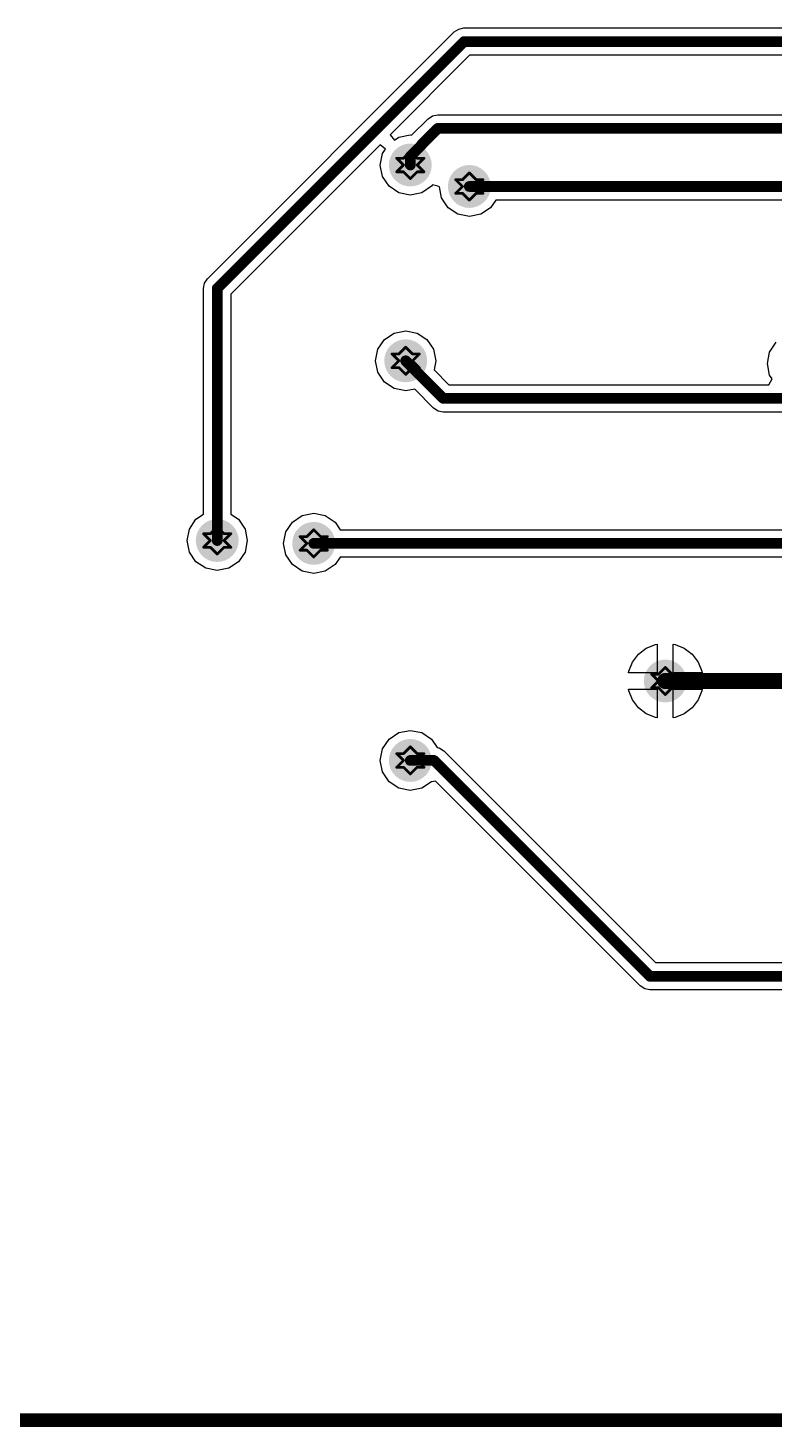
# Model space of a CAD drawing. Header units: millimetres. Extents: x 13 to 607, y 0 to 420.
# Drawn here: x 378.1 to 405.9, y 225.3 to 277.4 of the extents above; entities that cross this region are included whole.
import ezdxf

# ---------------------------------------------------------------- set-up
doc = ezdxf.new("R2010")
doc.units = ezdxf.units.MM
for name, color, linetype in [('BottomLayer', 5, 'Continuous'), ('DrillDrawing', 1, 'Continuous'), ('Mechanical1', 6, 'Continuous')]:
    doc.layers.add(name, color=color, linetype=linetype)

msp = doc.modelspace()

# ---------------------------------------------------------------- hatches: boundary and pattern name
at = {"layer": 'BottomLayer'}
h = msp.add_hatch(color=5, dxfattribs=at)
edge = h.paths.add_edge_path()
edge.add_arc((392.324, 272.299), 0.799, 0, 360, ccw=False)
h = msp.add_hatch(color=5, dxfattribs=at)
edge = h.paths.add_edge_path()
edge.add_arc((394.522, 271.5), 0.799, 0, 360, ccw=False)
h = msp.add_hatch(color=5, dxfattribs=at)
edge = h.paths.add_edge_path()
edge.add_arc((392.152, 265.007), 0.799, 0, 360, ccw=False)
h = msp.add_hatch(color=5, dxfattribs=at)
edge = h.paths.add_edge_path()
edge.add_arc((385.132, 258.313), 0.799, 0, 360, ccw=False)
h = msp.add_hatch(color=5, dxfattribs=at)
edge = h.paths.add_edge_path()
edge.add_arc((388.726, 258.207), 0.799, 0, 360, ccw=False)
h = msp.add_hatch(color=5, dxfattribs=at)
edge = h.paths.add_edge_path()
edge.add_arc((401.819, 253.081), 0.799, 0, 360, ccw=False)
h = msp.add_hatch(color=5, dxfattribs=at)
edge = h.paths.add_edge_path()
edge.add_arc((392.324, 250.122), 0.799, 0, 360, ccw=False)

# ---------------------------------------------------------------- linework, layer by layer
for p, q in [((384.772, 268.064), (393.962, 277.254)), ((393.962, 277.254), (394.127, 277.364)), ((394.127, 277.364), (394.322, 277.403)), ((394.322, 277.403), (491.906, 277.403)), ((394.533, 276.385), (391.57, 273.421)), ((491.695, 276.385), (394.533, 276.385)), ((392.985, 274.021), (393.15, 274.131)), ((393.15, 274.131), (393.345, 274.17)), ((393.345, 274.17), (422.404, 274.17)), ((392.383, 273.419), (392.985, 274.021)), ((391.202, 273.053), (385.641, 267.493)), ((391.399, 272.891), (391.202, 273.053)), ((391.57, 273.421), (391.732, 273.224)), ((391.732, 273.224), (391.896, 273.334)), ((391.896, 273.334), (392.324, 273.419)), ((392.324, 273.419), (392.376, 273.409)), ((392.376, 273.409), (392.383, 273.419)), ((391.204, 272.299), (391.289, 272.727)), ((391.289, 272.727), (391.399, 272.891)), ((391.289, 271.87), (391.204, 272.299)), ((391.532, 271.506), (391.289, 271.87)), ((391.896, 271.264), (391.532, 271.506)), ((393.116, 271.506), (392.753, 271.264)), ((393.156, 271.566), (393.116, 271.506)), ((393.349, 271.514), (393.156, 271.566)), ((393.405, 271.482), (393.349, 271.514)), ((392.324, 271.178), (391.896, 271.264)), ((392.753, 271.264), (392.324, 271.178)), ((393.487, 271.071), (393.405, 271.482)), ((393.73, 270.707), (393.487, 271.071)), ((395.503, 270.99), (395.314, 270.707)), ((413.473, 270.99), (395.503, 270.99)), ((394.093, 270.464), (393.73, 270.707)), ((394.522, 270.379), (394.093, 270.464)), ((394.951, 270.464), (394.522, 270.379)), ((395.314, 270.707), (394.951, 270.464)), ((384.623, 267.704), (384.661, 267.898)), ((384.661, 267.898), (384.772, 268.064)), ((384.623, 259.295), (384.623, 267.704)), ((385.641, 267.493), (385.641, 259.295)), ((391.117, 265.436), (391.36, 265.799)), ((391.36, 265.799), (391.723, 266.042)), ((391.723, 266.042), (392.152, 266.127)), ((392.152, 266.127), (392.581, 266.042)), ((392.581, 266.042), (392.944, 265.799)), ((392.944, 265.799), (393.187, 265.436)), ((391.031, 265.007), (391.117, 265.436)), ((393.187, 265.436), (393.272, 265.007)), ((405.621, 264.905), (405.706, 265.334)), ((405.706, 265.334), (405.949, 265.698)), ((391.117, 264.578), (391.031, 265.007)), ((393.272, 265.007), (393.206, 264.673)), ((405.706, 264.477), (405.621, 264.905)), ((391.36, 264.215), (391.117, 264.578)), ((391.723, 263.972), (391.36, 264.215)), ((393.206, 264.673), (393.763, 264.116)), ((405.678, 264.116), (405.798, 264.34)), ((405.798, 264.34), (405.706, 264.477)), ((392.152, 263.886), (391.723, 263.972)), ((392.486, 263.953), (392.152, 263.886)), ((393.192, 263.247), (392.486, 263.953)), ((393.763, 264.116), (405.678, 264.116)), ((393.357, 263.136), (393.192, 263.247)), ((393.552, 263.097), (393.357, 263.136)), ((412.921, 263.097), (393.552, 263.097)), ((384.097, 258.742), (384.34, 259.106)), ((384.34, 259.106), (384.623, 259.295)), ((385.641, 259.295), (385.924, 259.106)), ((385.924, 259.106), (386.167, 258.742)), ((387.691, 258.636), (387.934, 258.999)), ((387.934, 258.999), (388.298, 259.242)), ((388.298, 259.242), (388.726, 259.327)), ((388.726, 259.327), (389.155, 259.242)), ((389.155, 259.242), (389.519, 258.999)), ((389.519, 258.999), (389.708, 258.716)), ((384.012, 258.313), (384.097, 258.742)), ((386.167, 258.742), (386.252, 258.313)), ((387.606, 258.207), (387.691, 258.636)), ((389.708, 258.716), (412.983, 258.716)), ((384.097, 257.885), (384.012, 258.313)), ((386.252, 258.313), (386.167, 257.885)), ((387.691, 257.778), (387.606, 258.207)), ((384.34, 257.521), (384.097, 257.885)), ((384.703, 257.278), (384.34, 257.521)), ((385.924, 257.521), (385.561, 257.278)), ((386.167, 257.885), (385.924, 257.521)), ((387.934, 257.415), (387.691, 257.778)), ((389.708, 257.698), (389.519, 257.415)), ((412.772, 257.698), (389.708, 257.698)), ((385.132, 257.193), (384.703, 257.278)), ((385.561, 257.278), (385.132, 257.193)), ((388.298, 257.172), (387.934, 257.415)), ((388.726, 257.086), (388.298, 257.172)), ((389.155, 257.172), (388.726, 257.086)), ((389.519, 257.415), (389.155, 257.172)), ((400.822, 254.079), (401.114, 254.303)), ((401.114, 254.303), (401.454, 254.444)), ((401.454, 254.444), (401.519, 254.453)), ((401.519, 254.453), (401.519, 253.381)), ((402.119, 253.381), (402.119, 254.453)), ((402.119, 254.453), (402.184, 254.444)), ((402.184, 254.444), (402.524, 254.303)), ((402.524, 254.303), (402.816, 254.079)), ((400.457, 253.447), (400.597, 253.787)), ((400.597, 253.787), (400.822, 254.079)), ((402.816, 254.079), (403.041, 253.787)), ((403.041, 253.787), (403.182, 253.447)), ((400.448, 253.381), (400.457, 253.447)), ((401.519, 253.381), (400.448, 253.381)), ((403.19, 253.381), (402.119, 253.381)), ((403.182, 253.447), (403.19, 253.381)), ((400.457, 252.716), (400.448, 252.782)), ((400.448, 252.782), (401.519, 252.782)), ((401.519, 252.782), (401.519, 251.71)), ((402.119, 251.71), (402.119, 252.782)), ((402.119, 252.782), (403.19, 252.782)), ((403.19, 252.782), (403.182, 252.716)), ((400.597, 252.376), (400.457, 252.716)), ((400.822, 252.084), (400.597, 252.376)), ((403.041, 252.376), (402.816, 252.084)), ((403.182, 252.716), (403.041, 252.376)), ((401.114, 251.86), (400.822, 252.084)), ((401.454, 251.719), (401.114, 251.86)), ((401.519, 251.71), (401.454, 251.719)), ((402.184, 251.719), (402.119, 251.71)), ((402.524, 251.86), (402.184, 251.719)), ((402.816, 252.084), (402.524, 251.86)), ((391.896, 251.157), (392.324, 251.243)), ((392.324, 251.243), (392.753, 251.157)), ((391.289, 250.551), (391.532, 250.914)), ((391.532, 250.914), (391.896, 251.157)), ((392.753, 251.157), (393.116, 250.914)), ((393.116, 250.914), (393.32, 250.609)), ((391.204, 250.122), (391.289, 250.551)), ((391.289, 249.693), (391.204, 250.122)), ((393.32, 250.609), (393.403, 250.593)), ((393.403, 250.593), (393.568, 250.482)), ((393.568, 250.482), (401.46, 242.591)), ((391.532, 249.33), (391.289, 249.693)), ((391.896, 249.087), (391.532, 249.33)), ((392.324, 249.002), (391.896, 249.087)), ((392.753, 249.087), (392.324, 249.002)), ((393.116, 249.33), (392.753, 249.087)), ((393.265, 249.345), (393.116, 249.33)), ((400.889, 241.721), (393.265, 249.345)), ((401.46, 242.591), (427.548, 242.591)), ((401.054, 241.611), (400.889, 241.721)), ((401.249, 241.572), (401.054, 241.611)), ((412.007, 241.572), (401.249, 241.572)), ((364.753, 225.548), (534.574, 225.548))]:
    msp.add_line(p, q, dxfattribs=at)
for points, const_width in [([(394.322, 276.894), (385.132, 267.704)], 0.4), ([(491.906, 276.894), (394.322, 276.894)], 0.4), ([(393.345, 273.661), (392.743, 273.059)], 0.4), ([(422.404, 273.661), (393.345, 273.661)], 0.4), ([(392.743, 273.042), (392.324, 272.623)], 0.4), ([(392.743, 273.042), (392.743, 273.059)], 0.4), ([(392.324, 272.299), (392.324, 272.623)], 0.4), ([(413.473, 271.5), (394.522, 271.5)], 0.4), ([(385.132, 258.313), (385.132, 267.704)], 0.4), ([(393.552, 263.607), (392.152, 265.007)], 0.4), ([(412.921, 263.607), (393.552, 263.607)], 0.4), ([(412.983, 258.207), (388.726, 258.207)], 0.4), ([(415.876, 253.081), (401.819, 253.081)], 0.599), ([(393.208, 250.122), (392.324, 250.122)], 0.4), ([(401.249, 242.081), (393.208, 250.122)], 0.4), ([(427.992, 242.081), (401.249, 242.081)], 0.4)]:
    msp.add_lwpolyline(points, dxfattribs=dict(at, const_width=const_width))
for points, const_width in [([(394.422, 276.894, -1), (394.222, 276.894, -1)], 0.2), ([(394.422, 276.894, -1), (394.222, 276.894, -1)], 0.2), ([(393.445, 273.661, -1), (393.245, 273.661, -1)], 0.2), ([(393.445, 273.661, -1), (393.245, 273.661, -1)], 0.2), ([(392.843, 273.059, -1), (392.643, 273.059, -1)], 0.2), ([(392.843, 273.059, -1), (392.643, 273.059, -1)], 0.2), ([(392.843, 273.042, -1), (392.643, 273.042, -1)], 0.2), ([(392.843, 273.042, -1), (392.643, 273.042, -1)], 0.2), ([(392.424, 272.623, -1), (392.224, 272.623, -1)], 0.2), ([(392.424, 272.623, -1), (392.224, 272.623, -1)], 0.2), ([(392.424, 272.299, -1), (392.224, 272.299, -1)], 0.2), ([(394.622, 271.5, -1), (394.422, 271.5, -1)], 0.2), ([(385.232, 267.704, -1), (385.032, 267.704, -1)], 0.2), ([(385.232, 267.704, -1), (385.032, 267.704, -1)], 0.2), ([(392.252, 265.007, -1), (392.052, 265.007, -1)], 0.2), ([(393.652, 263.607, -1), (393.452, 263.607, -1)], 0.2), ([(393.652, 263.607, -1), (393.452, 263.607, -1)], 0.2), ([(385.232, 258.313, -1), (385.032, 258.313, -1)], 0.2), ([(388.826, 258.207, -1), (388.627, 258.207, -1)], 0.2), ([(401.969, 253.081, -1), (401.669, 253.081, -1)], 0.3), ([(392.424, 250.122, -1), (392.224, 250.122, -1)], 0.2), ([(393.308, 250.122, -1), (393.108, 250.122, -1)], 0.2), ([(393.308, 250.122, -1), (393.108, 250.122, -1)], 0.2), ([(401.349, 242.081, -1), (401.149, 242.081, -1)], 0.2), ([(401.349, 242.081, -1), (401.149, 242.081, -1)], 0.2)]:
    msp.add_lwpolyline(points, format="xyb", close=True, dxfattribs=dict(at, const_width=const_width))
at = {"layer": 'DrillDrawing', "const_width": 0.101}
for points in [[(392.071, 272.552), (391.817, 272.552)], [(392.071, 272.299), (391.817, 272.552)], [(392.324, 272.806), (392.071, 272.552)], [(392.578, 272.552), (392.324, 272.806)], [(392.832, 272.552), (392.578, 272.299)], [(392.832, 272.552), (392.578, 272.552)], [(392.071, 272.299), (391.817, 272.045)], [(392.071, 272.045), (391.817, 272.045)], [(392.324, 271.791), (392.071, 272.045)], [(392.578, 272.045), (392.324, 271.791)], [(392.832, 272.045), (392.578, 272.299)], [(392.832, 272.045), (392.578, 272.045)], [(394.522, 272.007), (394.268, 271.753)], [(394.776, 271.753), (394.522, 272.007)], [(394.268, 271.753), (394.014, 271.753)], [(394.268, 271.5), (394.014, 271.753)], [(394.268, 271.5), (394.014, 271.246)], [(395.029, 271.753), (394.776, 271.5)], [(395.029, 271.753), (394.776, 271.753)], [(395.029, 271.246), (394.776, 271.5)], [(394.268, 271.246), (394.014, 271.246)], [(394.522, 270.992), (394.268, 271.246)], [(394.776, 271.246), (394.522, 270.992)], [(395.029, 271.246), (394.776, 271.246)], [(391.898, 265.261), (391.644, 265.261)], [(391.898, 265.007), (391.644, 265.261)], [(392.152, 265.514), (391.898, 265.261)], [(392.406, 265.261), (392.152, 265.514)], [(392.659, 265.261), (392.406, 265.007)], [(392.659, 265.261), (392.406, 265.261)], [(391.898, 265.007), (391.644, 264.753)], [(391.898, 264.753), (391.644, 264.753)], [(392.152, 264.499), (391.898, 264.753)], [(392.406, 264.753), (392.152, 264.499)], [(392.659, 264.753), (392.406, 265.007)], [(392.659, 264.753), (392.406, 264.753)], [(384.878, 258.567), (384.624, 258.567)], [(384.878, 258.313), (384.624, 258.567)], [(385.132, 258.821), (384.878, 258.567)], [(385.386, 258.567), (385.132, 258.821)], [(385.639, 258.567), (385.386, 258.313)], [(385.639, 258.567), (385.386, 258.567)], [(388.473, 258.461), (388.219, 258.461)], [(388.473, 258.207), (388.219, 258.461)], [(388.726, 258.714), (388.473, 258.461)], [(388.98, 258.461), (388.726, 258.714)], [(389.234, 258.461), (388.98, 258.207)], [(389.234, 258.461), (388.98, 258.461)], [(384.878, 258.313), (384.624, 258.06)], [(384.878, 258.06), (384.624, 258.06)], [(385.132, 257.806), (384.878, 258.06)], [(385.386, 258.06), (385.132, 257.806)], [(385.639, 258.06), (385.386, 258.313)], [(385.639, 258.06), (385.386, 258.06)], [(388.473, 258.207), (388.219, 257.953)], [(388.473, 257.953), (388.219, 257.953)], [(388.726, 257.699), (388.473, 257.953)], [(388.98, 257.953), (388.726, 257.699)], [(389.234, 257.953), (388.98, 258.207)], [(389.234, 257.953), (388.98, 257.953)], [(401.565, 253.335), (401.312, 253.335)], [(401.565, 253.081), (401.312, 253.335)], [(401.819, 253.589), (401.565, 253.335)], [(402.073, 253.335), (401.819, 253.589)], [(402.326, 253.335), (402.073, 253.081)], [(402.326, 253.335), (402.073, 253.335)], [(401.565, 253.081), (401.312, 252.828)], [(401.565, 252.828), (401.312, 252.828)], [(401.819, 252.574), (401.565, 252.828)], [(402.073, 252.828), (401.819, 252.574)], [(402.326, 252.828), (402.073, 253.081)], [(402.326, 252.828), (402.073, 252.828)], [(392.324, 250.63), (392.071, 250.376)], [(392.578, 250.376), (392.324, 250.63)], [(392.071, 250.376), (391.817, 250.376)], [(392.071, 250.122), (391.817, 250.376)], [(392.071, 250.122), (391.817, 249.868)], [(392.832, 250.376), (392.578, 250.122)], [(392.832, 250.376), (392.578, 250.376)], [(392.832, 249.868), (392.578, 250.122)], [(392.071, 249.868), (391.817, 249.868)], [(392.324, 249.615), (392.071, 249.868)], [(392.578, 249.868), (392.324, 249.615)], [(392.832, 249.868), (392.578, 249.868)]]:
    msp.add_lwpolyline(points, dxfattribs=at)
at = {"layer": 'DrillDrawing', "const_width": 0.0507}
for points in [[(391.842, 272.552, -1), (391.791, 272.552, -1)], [(391.842, 272.552, -1), (391.791, 272.552, -1)], [(392.096, 272.552, -1), (392.045, 272.552, -1)], [(392.096, 272.552, -1), (392.045, 272.552, -1)], [(392.35, 272.806, -1), (392.299, 272.806, -1)], [(392.35, 272.806, -1), (392.299, 272.806, -1)], [(392.603, 272.552, -1), (392.553, 272.552, -1)], [(392.603, 272.552, -1), (392.553, 272.552, -1)], [(392.857, 272.552, -1), (392.806, 272.552, -1)], [(392.857, 272.552, -1), (392.806, 272.552, -1)], [(391.842, 272.045, -1), (391.791, 272.045, -1)], [(391.842, 272.045, -1), (391.791, 272.045, -1)], [(392.096, 272.299, -1), (392.045, 272.299, -1)], [(392.096, 272.299, -1), (392.045, 272.299, -1)], [(392.096, 272.045, -1), (392.045, 272.045, -1)], [(392.096, 272.045, -1), (392.045, 272.045, -1)], [(392.603, 272.299, -1), (392.553, 272.299, -1)], [(392.603, 272.299, -1), (392.553, 272.299, -1)], [(392.603, 272.045, -1), (392.553, 272.045, -1)], [(392.603, 272.045, -1), (392.553, 272.045, -1)], [(392.857, 272.045, -1), (392.806, 272.045, -1)], [(392.857, 272.045, -1), (392.806, 272.045, -1)], [(394.547, 272.007, -1), (394.497, 272.007, -1)], [(394.547, 272.007, -1), (394.497, 272.007, -1)], [(392.35, 271.791, -1), (392.299, 271.791, -1)], [(392.35, 271.791, -1), (392.299, 271.791, -1)], [(394.04, 271.753, -1), (393.989, 271.753, -1)], [(394.04, 271.753, -1), (393.989, 271.753, -1)], [(394.294, 271.753, -1), (394.243, 271.753, -1)], [(394.294, 271.753, -1), (394.243, 271.753, -1)], [(394.294, 271.5, -1), (394.243, 271.5, -1)], [(394.294, 271.5, -1), (394.243, 271.5, -1)], [(394.801, 271.753, -1), (394.75, 271.753, -1)], [(394.801, 271.753, -1), (394.75, 271.753, -1)], [(394.801, 271.5, -1), (394.75, 271.5, -1)], [(394.801, 271.5, -1), (394.75, 271.5, -1)], [(395.055, 271.753, -1), (395.004, 271.753, -1)], [(395.055, 271.753, -1), (395.004, 271.753, -1)], [(394.04, 271.246, -1), (393.989, 271.246, -1)], [(394.04, 271.246, -1), (393.989, 271.246, -1)], [(394.294, 271.246, -1), (394.243, 271.246, -1)], [(394.294, 271.246, -1), (394.243, 271.246, -1)], [(394.547, 270.992, -1), (394.497, 270.992, -1)], [(394.547, 270.992, -1), (394.497, 270.992, -1)], [(394.801, 271.246, -1), (394.75, 271.246, -1)], [(394.801, 271.246, -1), (394.75, 271.246, -1)], [(395.055, 271.246, -1), (395.004, 271.246, -1)], [(395.055, 271.246, -1), (395.004, 271.246, -1)], [(391.67, 265.261, -1), (391.619, 265.261, -1)], [(391.67, 265.261, -1), (391.619, 265.261, -1)], [(391.923, 265.261, -1), (391.873, 265.261, -1)], [(391.923, 265.261, -1), (391.873, 265.261, -1)], [(392.177, 265.514, -1), (392.126, 265.514, -1)], [(392.177, 265.514, -1), (392.126, 265.514, -1)], [(392.431, 265.261, -1), (392.38, 265.261, -1)], [(392.431, 265.261, -1), (392.38, 265.261, -1)], [(392.685, 265.261, -1), (392.634, 265.261, -1)], [(392.685, 265.261, -1), (392.634, 265.261, -1)], [(391.67, 264.753, -1), (391.619, 264.753, -1)], [(391.67, 264.753, -1), (391.619, 264.753, -1)], [(391.923, 265.007, -1), (391.873, 265.007, -1)], [(391.923, 265.007, -1), (391.873, 265.007, -1)], [(391.923, 264.753, -1), (391.873, 264.753, -1)], [(391.923, 264.753, -1), (391.873, 264.753, -1)], [(392.431, 265.007, -1), (392.38, 265.007, -1)], [(392.431, 265.007, -1), (392.38, 265.007, -1)], [(392.431, 264.753, -1), (392.38, 264.753, -1)], [(392.431, 264.753, -1), (392.38, 264.753, -1)], [(392.685, 264.753, -1), (392.634, 264.753, -1)], [(392.685, 264.753, -1), (392.634, 264.753, -1)], [(392.177, 264.499, -1), (392.126, 264.499, -1)], [(392.177, 264.499, -1), (392.126, 264.499, -1)], [(384.65, 258.567, -1), (384.599, 258.567, -1)], [(384.65, 258.567, -1), (384.599, 258.567, -1)], [(384.904, 258.567, -1), (384.853, 258.567, -1)], [(384.904, 258.567, -1), (384.853, 258.567, -1)], [(385.157, 258.821, -1), (385.107, 258.821, -1)], [(385.157, 258.821, -1), (385.107, 258.821, -1)], [(385.411, 258.567, -1), (385.36, 258.567, -1)], [(385.411, 258.567, -1), (385.36, 258.567, -1)], [(385.665, 258.567, -1), (385.614, 258.567, -1)], [(385.665, 258.567, -1), (385.614, 258.567, -1)], [(388.244, 258.461, -1), (388.194, 258.461, -1)], [(388.244, 258.461, -1), (388.194, 258.461, -1)], [(388.498, 258.461, -1), (388.447, 258.461, -1)], [(388.498, 258.461, -1), (388.447, 258.461, -1)], [(388.752, 258.714, -1), (388.701, 258.714, -1)], [(388.752, 258.714, -1), (388.701, 258.714, -1)], [(389.006, 258.461, -1), (388.955, 258.461, -1)], [(389.006, 258.461, -1), (388.955, 258.461, -1)], [(389.259, 258.461, -1), (389.209, 258.461, -1)], [(389.259, 258.461, -1), (389.209, 258.461, -1)], [(384.65, 258.06, -1), (384.599, 258.06, -1)], [(384.65, 258.06, -1), (384.599, 258.06, -1)], [(384.904, 258.313, -1), (384.853, 258.313, -1)], [(384.904, 258.313, -1), (384.853, 258.313, -1)], [(384.904, 258.06, -1), (384.853, 258.06, -1)], [(384.904, 258.06, -1), (384.853, 258.06, -1)], [(385.411, 258.313, -1), (385.36, 258.313, -1)], [(385.411, 258.313, -1), (385.36, 258.313, -1)], [(385.411, 258.06, -1), (385.36, 258.06, -1)], [(385.411, 258.06, -1), (385.36, 258.06, -1)], [(385.665, 258.06, -1), (385.614, 258.06, -1)], [(385.665, 258.06, -1), (385.614, 258.06, -1)], [(388.244, 257.953, -1), (388.194, 257.953, -1)], [(388.244, 257.953, -1), (388.194, 257.953, -1)], [(388.498, 258.207, -1), (388.447, 258.207, -1)], [(388.498, 258.207, -1), (388.447, 258.207, -1)], [(388.498, 257.953, -1), (388.447, 257.953, -1)], [(388.498, 257.953, -1), (388.447, 257.953, -1)], [(389.006, 258.207, -1), (388.955, 258.207, -1)], [(389.006, 258.207, -1), (388.955, 258.207, -1)], [(389.006, 257.953, -1), (388.955, 257.953, -1)], [(389.006, 257.953, -1), (388.955, 257.953, -1)], [(389.259, 257.953, -1), (389.209, 257.953, -1)], [(389.259, 257.953, -1), (389.209, 257.953, -1)], [(385.157, 257.806, -1), (385.107, 257.806, -1)], [(385.157, 257.806, -1), (385.107, 257.806, -1)], [(388.752, 257.699, -1), (388.701, 257.699, -1)], [(388.752, 257.699, -1), (388.701, 257.699, -1)], [(401.337, 253.335, -1), (401.286, 253.335, -1)], [(401.337, 253.335, -1), (401.286, 253.335, -1)], [(401.591, 253.335, -1), (401.54, 253.335, -1)], [(401.591, 253.335, -1), (401.54, 253.335, -1)], [(401.844, 253.589, -1), (401.794, 253.589, -1)], [(401.844, 253.589, -1), (401.794, 253.589, -1)], [(402.098, 253.335, -1), (402.047, 253.335, -1)], [(402.098, 253.335, -1), (402.047, 253.335, -1)], [(402.352, 253.335, -1), (402.301, 253.335, -1)], [(402.352, 253.335, -1), (402.301, 253.335, -1)], [(401.337, 252.828, -1), (401.286, 252.828, -1)], [(401.337, 252.828, -1), (401.286, 252.828, -1)], [(401.591, 253.081, -1), (401.54, 253.081, -1)], [(401.591, 253.081, -1), (401.54, 253.081, -1)], [(401.591, 252.828, -1), (401.54, 252.828, -1)], [(401.591, 252.828, -1), (401.54, 252.828, -1)], [(402.098, 253.081, -1), (402.047, 253.081, -1)], [(402.098, 253.081, -1), (402.047, 253.081, -1)], [(402.098, 252.828, -1), (402.047, 252.828, -1)], [(402.098, 252.828, -1), (402.047, 252.828, -1)], [(402.352, 252.828, -1), (402.301, 252.828, -1)], [(402.352, 252.828, -1), (402.301, 252.828, -1)], [(401.844, 252.574, -1), (401.794, 252.574, -1)], [(401.844, 252.574, -1), (401.794, 252.574, -1)], [(392.35, 250.63, -1), (392.299, 250.63, -1)], [(392.35, 250.63, -1), (392.299, 250.63, -1)], [(391.842, 250.376, -1), (391.791, 250.376, -1)], [(391.842, 250.376, -1), (391.791, 250.376, -1)], [(392.096, 250.376, -1), (392.045, 250.376, -1)], [(392.096, 250.376, -1), (392.045, 250.376, -1)], [(392.096, 250.122, -1), (392.045, 250.122, -1)], [(392.096, 250.122, -1), (392.045, 250.122, -1)], [(392.603, 250.376, -1), (392.553, 250.376, -1)], [(392.603, 250.376, -1), (392.553, 250.376, -1)], [(392.603, 250.122, -1), (392.553, 250.122, -1)], [(392.603, 250.122, -1), (392.553, 250.122, -1)], [(392.857, 250.376, -1), (392.806, 250.376, -1)], [(392.857, 250.376, -1), (392.806, 250.376, -1)], [(391.842, 249.868, -1), (391.791, 249.868, -1)], [(391.842, 249.868, -1), (391.791, 249.868, -1)], [(392.096, 249.868, -1), (392.045, 249.868, -1)], [(392.096, 249.868, -1), (392.045, 249.868, -1)], [(392.35, 249.615, -1), (392.299, 249.615, -1)], [(392.35, 249.615, -1), (392.299, 249.615, -1)], [(392.603, 249.868, -1), (392.553, 249.868, -1)], [(392.603, 249.868, -1), (392.553, 249.868, -1)], [(392.857, 249.868, -1), (392.806, 249.868, -1)], [(392.857, 249.868, -1), (392.806, 249.868, -1)]]:
    msp.add_lwpolyline(points, format="xyb", close=True, dxfattribs=at)
at = {"layer": 'Mechanical1', "const_width": 0.507}
msp.add_lwpolyline([(534.574, 225.548), (364.753, 225.548)], dxfattribs=at)

doc.saveas('drawing.dxf')
